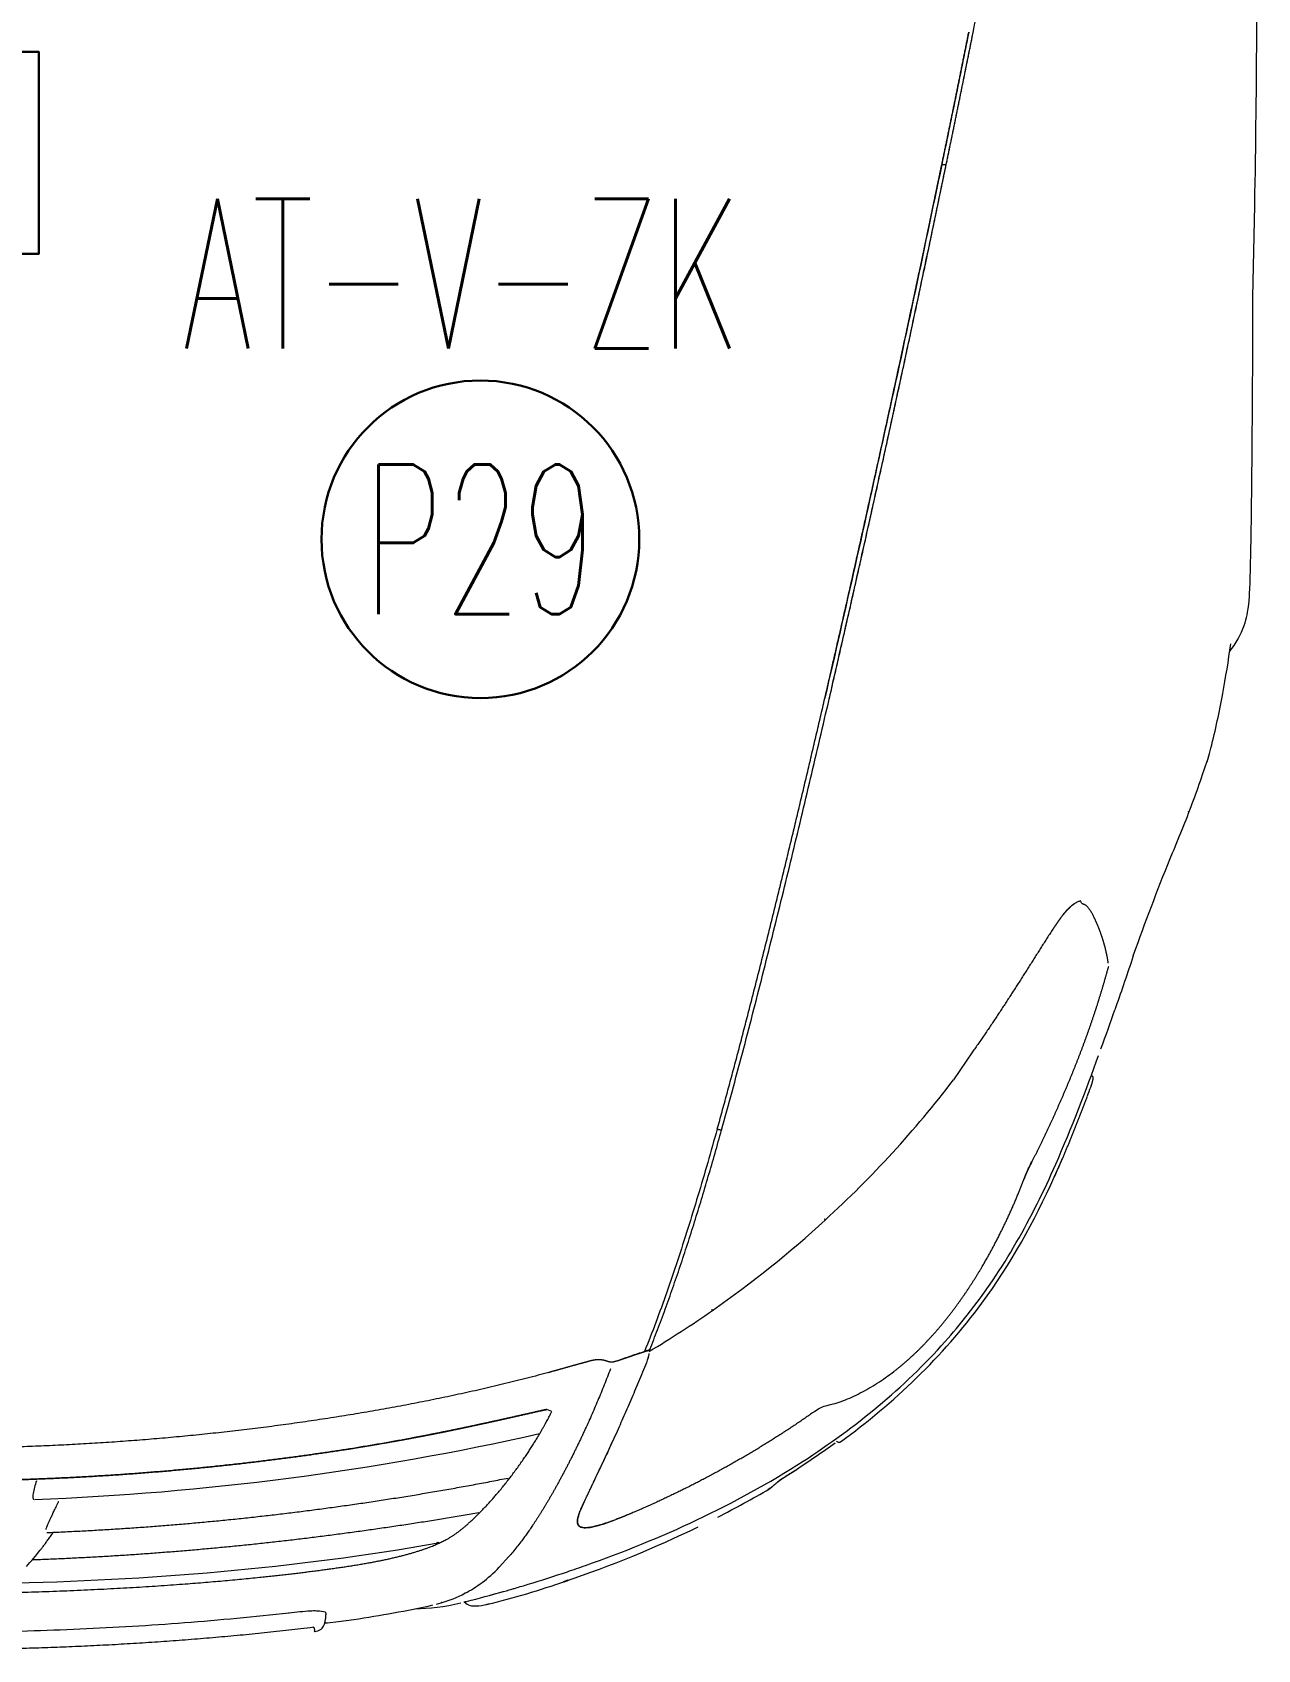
# Model space of a CAD drawing. Extents: x -1439 to 34962, y -872 to 8330.
# Drawn here: x 5865.9 to 5947.7, y 3295.9 to 3403.9 of the extents above; entities that cross this region are included whole.
import ezdxf
from ezdxf.enums import TextEntityAlignment as Align

# ---------------------------------------------------------------- set-up
doc = ezdxf.new("R2010")
doc.units = 0
doc.layers.get('0').update_dxf_attribs({"color": 9, "lineweight": 9})
for name, color, linetype, lineweight in [('04', 9, 'Continuous', 9), ('E-KABLO', 7, 'Continuous', 30), ('E-KUVVET', 7, 'Continuous', 30), ('E-YAZI', 7, 'Continuous', 30)]:
    doc.layers.add(name, color=color, linetype=linetype, lineweight=lineweight)
doc.styles.add('E-YAZI', font='txttw.shx')

# ---------------------------------------------------------------- blocks, each defined once
blk = doc.blocks.new('p-araba-passat')
for points in [[(0.0398, -0.1061), (0.0398, -0.1061)], [(0.0398, -0.1065), (0.0398, -0.1065)], [(0.04, -0.1099), (0.0399, -0.1099)], [(0.0401, -0.1134), (0.0401, -0.1134)], [(0.0473, -0.2145), (0.0473, -0.2145)], [(0.0479, -0.2211), (0.0479, -0.2211)], [(0.0148, -0.2613), (0.0122, -0.2616)], [(0.0151, -0.2608), (0.0147, -0.2608)], [(0.0151, -0.2608), (0.0149, -0.2608)], [(0.0219, -0.269), (0.0205, -0.2689)], [(0.0245, -0.2689), (0.0246, -0.2691)], [(0.0249, -0.269), (0.0257, -0.2649)], [(0.06, -0.3084), (0.06, -0.3084)], [(0.0304, -0.3432), (0.0312, -0.3463)], [(0.055, -0.385), (0.0621, -0.3914)], [(0.1591, -0.42), (0.1604, -0.4167)], [(0.3993, -0.701), (0.3806, -0.6883)], [(0.37, -0.7777), (0.3713, -0.7783)], [(0.4985, -0.774), (0.5002, -0.7732)], [(0.4294, -0.7967), (0.4275, -0.7961)], [(0.4634, -0.8084), (0.4683, -0.8101)], [(0.5846, -0.8546), (0.5935, -0.8578)], [(0.9039, -0.8883), (0.9649, -0.8895)]]:
    blk.add_lwpolyline(points)
at = {"flags": 128}
for points in [[(0.0178, -0.2704), (0.0187, -0.2777), (0.0201, -0.2879)], [(0.3156, -0.7556), (0.329, -0.7615), (0.3291, -0.7615)], [(0.5954, -0.8584), (0.5987, -0.8593), (0.6022, -0.8602)]]:
    blk.add_lwpolyline(points, dxfattribs=at)
for points, degree in [([(0, 0), (0, -0.0653), (0.0024, -0.1306), (0.0071, -0.1958), (0.0151, -0.2607)], 4), ([(0.1852, -0.4182), (0.1694, -0.36), (0.1574, -0.3007), (0.148, -0.241), (0.1411, -0.181), (0.1365, -0.1207), (0.1343, -0.0603), (0.1343, 0)], 7), ([(0.0376, -0.0294), (0.0384, -0.0909), (0.041, -0.151), (0.0454, -0.2046), (0.0504, -0.2465), (0.0539, -0.2717)], 5), ([(0.1337, -0.2826), (0.128, -0.2458), (0.1229, -0.207), (0.1188, -0.1666), (0.1157, -0.125), (0.1137, -0.0826), (0.1129, -0.04)], 6), ([(0.1129, -0.04), (0.1137, -0.0826), (0.1157, -0.125), (0.1188, -0.1666), (0.1229, -0.207), (0.128, -0.2458), (0.1337, -0.2826)], 6), ([(0.0443, -0.0529), (0.0463, -0.1505), (0.0542, -0.2481), (0.0713, -0.3442)], 3), ([(0.0554, -0.0693), (0.059, -0.0724), (0.0627, -0.0755), (0.0664, -0.0784)], 3), ([(0.0601, -0.0733), (0.0616, -0.1161), (0.0642, -0.1589), (0.0677, -0.2016), (0.0723, -0.2443), (0.0778, -0.2868), (0.0843, -0.3292), (0.0915, -0.3714)], 7), ([(0.1003, -0.0746), (0.1047, -0.1881), (0.1192, -0.3011), (0.1443, -0.4118)], 3), ([(0.0782, -0.0828), (0.08, -0.1272), (0.0829, -0.1714), (0.087, -0.2156), (0.0922, -0.2597), (0.0986, -0.3036), (0.106, -0.3474), (0.1146, -0.3909)], 7), ([(0.0398, -0.1056), (0.0398, -0.1056), (0.0398, -0.1056), (0.0398, -0.1056)], 3), ([(0.0398, -0.1056), (0.0398, -0.1056), (0.0398, -0.1056), (0.0398, -0.1056), (0.0398, -0.1056), (0.0398, -0.1056), (0.0398, -0.1056), (0.0398, -0.1056)], 7), ([(0.0398, -0.1061), (0.0398, -0.1061), (0.0398, -0.1061), (0.0398, -0.1061)], 3), ([(0.0398, -0.1061), (0.0398, -0.1061), (0.0398, -0.1061), (0.0398, -0.1061), (0.0398, -0.1061), (0.0398, -0.1061), (0.0398, -0.1061), (0.0398, -0.1061)], 7), ([(0.0398, -0.1065), (0.0398, -0.1065), (0.0398, -0.1065), (0.0398, -0.1065), (0.0398, -0.1065), (0.0398, -0.1065), (0.0398, -0.1065), (0.0398, -0.1065)], 7), ([(0.0399, -0.1099), (0.04, -0.1099), (0.04, -0.1099), (0.04, -0.1099), (0.04, -0.1099), (0.04, -0.1099), (0.04, -0.1099), (0.04, -0.1099)], 7), ([(0.0401, -0.1134), (0.0401, -0.1134), (0.0401, -0.1134), (0.0401, -0.1134), (0.0401, -0.1134), (0.0401, -0.1134), (0.0401, -0.1134), (0.0401, -0.1134)], 7), ([(0.0401, -0.1141), (0.0401, -0.1141), (0.0402, -0.1141), (0.0402, -0.1141)], 3), ([(0.0401, -0.1141), (0.0401, -0.1141), (0.0401, -0.1141), (0.0402, -0.1141), (0.0402, -0.1141), (0.0402, -0.1141), (0.0402, -0.1141), (0.0402, -0.1141)], 7), ([(0.0402, -0.1146), (0.0402, -0.1146), (0.0402, -0.1146), (0.0402, -0.1146)], 3), ([(0.0402, -0.1146), (0.0402, -0.1146), (0.0402, -0.1146), (0.0402, -0.1146), (0.0402, -0.1146), (0.0402, -0.1146), (0.0402, -0.1146), (0.0402, -0.1146)], 7), ([(0.0454, -0.1932), (0.0454, -0.1932), (0.0454, -0.1932)], 2), ([(0.0454, -0.1932), (0.0454, -0.1932), (0.0454, -0.1932)], 2), ([(0.0472, -0.214), (0.0472, -0.214), (0.0472, -0.214), (0.0473, -0.214)], 3), ([(0.0472, -0.214), (0.0472, -0.214), (0.0472, -0.214), (0.0472, -0.214), (0.0472, -0.214), (0.0472, -0.214), (0.0473, -0.214), (0.0473, -0.214)], 7), ([(0.0473, -0.2145), (0.0473, -0.2145), (0.0473, -0.2145), (0.0473, -0.2145)], 3), ([(0.0473, -0.2145), (0.0473, -0.2145), (0.0473, -0.2145), (0.0473, -0.2145), (0.0473, -0.2145), (0.0473, -0.2145), (0.0473, -0.2145), (0.0473, -0.2145)], 7), ([(0.0479, -0.2211), (0.0479, -0.2211), (0.0479, -0.2211), (0.0479, -0.2211), (0.0479, -0.2211), (0.0479, -0.2211), (0.0479, -0.2211), (0.048, -0.2211)], 7), ([(0.048, -0.2216), (0.048, -0.2216), (0.048, -0.2216), (0.048, -0.2216)], 3), ([(0.048, -0.2216), (0.048, -0.2216), (0.048, -0.2216), (0.048, -0.2216), (0.048, -0.2216), (0.048, -0.2216), (0.048, -0.2216), (0.048, -0.2216)], 7), ([(0.0481, -0.2227), (0.0481, -0.2227), (0.0481, -0.2227), (0.0481, -0.2227)], 3), ([(0.0481, -0.2227), (0.0481, -0.2227), (0.0481, -0.2227), (0.0481, -0.2227), (0.0481, -0.2227), (0.0481, -0.2227), (0.0481, -0.2227), (0.0481, -0.2227)], 7), ([(0.0482, -0.2231), (0.0482, -0.2231), (0.0482, -0.2231), (0.0481, -0.2231)], 3), ([(0.0481, -0.2231), (0.0481, -0.2231), (0.0482, -0.2231), (0.0482, -0.2231), (0.0482, -0.2231), (0.0482, -0.2231), (0.0482, -0.2231), (0.0482, -0.2231)], 7), ([(0.0244, -0.2447), (0.0243, -0.2447), (0.0244, -0.2447), (0.0247, -0.2447)], 3), ([(0.0247, -0.2447), (0.0244, -0.2447), (0.0243, -0.2447), (0.0244, -0.2447)], 3), ([(0.0125, -0.2614), (0.0124, -0.2614), (0.0122, -0.2613), (0.012, -0.262)], 3), ([(0.0126, -0.2613), (0.0125, -0.2614), (0.0125, -0.2614), (0.0125, -0.2614)], 3), ([(0.0146, -0.2609), (0.0147, -0.2608), (0.0147, -0.2608), (0.0147, -0.2608)], 3), ([(0.0147, -0.2608), (0.0147, -0.2608), (0.0146, -0.2609), (0.0146, -0.2609)], 3), ([(0.0147, -0.2608), (0.0148, -0.2608), (0.0148, -0.2608), (0.0149, -0.2608), (0.015, -0.2608), (0.0151, -0.2608)], 5), ([(0.0147, -0.2608), (0.0148, -0.2608), (0.0149, -0.2608), (0.0151, -0.2608)], 3), ([(0.0148, -0.2613), (0.0148, -0.2613), (0.0148, -0.2613), (0.0148, -0.2613)], 3), ([(0.0183, -0.2687), (0.018, -0.2691), (0.0178, -0.2696), (0.0178, -0.2703)], 3), ([(0.0249, -0.269), (0.0245, -0.2691), (0.024, -0.2691), (0.0234, -0.2691), (0.0229, -0.2691), (0.0224, -0.269), (0.0219, -0.269)], 6), ([(0.0233, -0.2691), (0.0233, -0.2691), (0.0233, -0.2691), (0.0233, -0.2691), (0.0233, -0.2691), (0.0233, -0.2691)], 5), ([(0.0245, -0.2691), (0.0245, -0.269), (0.0245, -0.269), (0.0245, -0.269), (0.0245, -0.269), (0.0245, -0.2689)], 5), ([(0.0245, -0.2691), (0.0245, -0.269), (0.0245, -0.269), (0.0245, -0.2689)], 3), ([(0.0248, -0.269), (0.0248, -0.269), (0.0248, -0.269), (0.0248, -0.269), (0.0248, -0.269), (0.0248, -0.2689)], 5), ([(0.0248, -0.2689), (0.0248, -0.269), (0.0248, -0.269), (0.0248, -0.269)], 3), ([(0.0539, -0.2717), (0.0568, -0.2931), (0.06, -0.3125), (0.0645, -0.331), (0.0694, -0.3455), (0.0753, -0.3541), (0.0826, -0.3625)], 6), ([(0.0201, -0.2879), (0.0228, -0.3056), (0.026, -0.3234), (0.0298, -0.3407)], 3), ([(0.1337, -0.2826), (0.1349, -0.2901), (0.1361, -0.2975), (0.1374, -0.305), (0.1387, -0.3124), (0.14, -0.3198)], 5), ([(0.0599, -0.3078), (0.0599, -0.3078), (0.0599, -0.3078), (0.0599, -0.3078), (0.0599, -0.3078), (0.0599, -0.3078)], 5), ([(0.0599, -0.3079), (0.0599, -0.3079), (0.0599, -0.3079), (0.0599, -0.3079)], 3), ([(0.06, -0.3084), (0.06, -0.3084), (0.06, -0.3084), (0.06, -0.3084)], 3), ([(0.06, -0.3084), (0.06, -0.3084), (0.06, -0.3084), (0.06, -0.3084), (0.06, -0.3084), (0.06, -0.3084)], 5), ([(0.0636, -0.323), (0.0636, -0.323), (0.0635, -0.323), (0.0635, -0.323), (0.0635, -0.323)], 4), ([(0.1497, -0.3683), (0.1476, -0.3586), (0.1456, -0.3489), (0.1437, -0.3392), (0.1418, -0.3295), (0.14, -0.3198)], 5), ([(0.14, -0.3198), (0.1413, -0.3267), (0.1426, -0.3337), (0.1439, -0.3406), (0.1453, -0.3475), (0.1467, -0.3545), (0.1482, -0.3614), (0.1497, -0.3683)], 7), ([(0.0273, -0.3287), (0.0275, -0.3385), (0.0284, -0.3482), (0.0312, -0.3594)], 3), ([(0.0314, -0.3466), (0.0313, -0.3465), (0.0313, -0.3464), (0.0312, -0.3463), (0.0312, -0.3461), (0.0312, -0.346)], 5), ([(0.0314, -0.3466), (0.0313, -0.3465), (0.0313, -0.3464), (0.0312, -0.3463), (0.0312, -0.3461), (0.0312, -0.346)], 5), ([(0.0312, -0.3463), (0.0328, -0.3516), (0.0348, -0.3568), (0.0376, -0.3621)], 3), ([(0.0318, -0.3616), (0.0295, -0.3642), (0.0289, -0.3669), (0.0292, -0.3696)], 3), ([(0.0318, -0.3614), (0.032, -0.362), (0.0321, -0.3626), (0.0322, -0.3632)], 3), ([(0.0322, -0.3632), (0.0343, -0.3714), (0.0364, -0.3795), (0.0387, -0.3875)], 3), ([(0.0379, -0.3624), (0.0377, -0.3623), (0.0376, -0.3622), (0.0375, -0.362), (0.0375, -0.3618), (0.0374, -0.3616)], 5), ([(0.0379, -0.3624), (0.0377, -0.3623), (0.0376, -0.3622), (0.0375, -0.362), (0.0375, -0.3618), (0.0374, -0.3616)], 5), ([(0.0376, -0.3621), (0.0416, -0.3698), (0.0472, -0.3775), (0.055, -0.385)], 3), ([(0.0826, -0.3625), (0.0906, -0.3717), (0.1051, -0.3865), (0.1248, -0.4012), (0.1448, -0.4125), (0.1524, -0.4166)], 5), ([(0.0292, -0.3696), (0.0293, -0.372), (0.0297, -0.3744), (0.0303, -0.377)], 3), ([(0.0302, -0.3764), (0.0302, -0.3767), (0.0303, -0.3769), (0.0303, -0.3772), (0.0304, -0.3775), (0.0305, -0.3778), (0.0306, -0.3781)], 6), ([(0.0302, -0.3766), (0.0303, -0.3771), (0.0304, -0.3776), (0.0306, -0.3781)], 3), ([(0.0303, -0.3772), (0.0343, -0.3946), (0.0399, -0.4121), (0.0457, -0.4293)], 3), ([(0.1497, -0.3683), (0.151, -0.3746), (0.1524, -0.3809), (0.1538, -0.3871), (0.1552, -0.3934), (0.1566, -0.3997), (0.1581, -0.4061), (0.1595, -0.4124)], 7), ([(0.1595, -0.4124), (0.1575, -0.4035), (0.1555, -0.3947), (0.1535, -0.3859), (0.1516, -0.3771), (0.1497, -0.3683)], 5), ([(0.0547, -0.3842), (0.0547, -0.3842), (0.0547, -0.3842), (0.0547, -0.3842)], 3), ([(0.1462, -0.4419), (0.1291, -0.434), (0.1129, -0.4257), (0.0977, -0.4172), (0.0839, -0.4085), (0.072, -0.3995)], 5), ([(0.1595, -0.4124), (0.1596, -0.413), (0.1598, -0.4136), (0.1599, -0.4142), (0.1601, -0.4149), (0.1602, -0.4155), (0.1603, -0.4161), (0.1604, -0.4167)], 7), ([(0.1852, -0.4182), (0.1853, -0.4186), (0.1854, -0.4189), (0.1855, -0.4192)], 3), ([(0.1855, -0.4192), (0.1854, -0.4189), (0.1853, -0.4186), (0.1852, -0.4182)], 3), ([(0.1923, -0.4438), (0.191, -0.4389), (0.1896, -0.434), (0.1882, -0.429), (0.1868, -0.4241), (0.1855, -0.4192)], 5), ([(0.0452, -0.4278), (0.0455, -0.4287), (0.0457, -0.4295), (0.046, -0.4303), (0.0464, -0.4311)], 4), ([(0.0464, -0.4311), (0.0461, -0.4304), (0.0458, -0.4296), (0.0455, -0.4288), (0.0453, -0.428)], 4), ([(0.0457, -0.4293), (0.056, -0.4595), (0.068, -0.4891), (0.082, -0.5178)], 3), ([(0.0915, -0.4743), (0.0858, -0.4606), (0.081, -0.4484), (0.079, -0.4395), (0.0798, -0.4353), (0.0837, -0.4352), (0.0904, -0.4378), (0.0979, -0.4413)], 7), ([(0.1458, -0.4637), (0.1385, -0.4604), (0.1312, -0.457), (0.1242, -0.4537), (0.1173, -0.4504), (0.1106, -0.4472), (0.1041, -0.4441), (0.0979, -0.4413)], 7), ([(0.1928, -0.4565), (0.1935, -0.4543), (0.1941, -0.4515), (0.1936, -0.4486), (0.193, -0.4461), (0.1923, -0.4438)], 5), ([(0.1928, -0.4634), (0.1922, -0.4617), (0.1918, -0.4602), (0.1918, -0.4594), (0.1922, -0.4583), (0.1928, -0.4565)], 5), ([(0.1928, -0.4634), (0.1941, -0.4672), (0.1954, -0.4709), (0.1967, -0.4746), (0.1979, -0.4783), (0.1991, -0.482)], 5), ([(0.1592, -0.5957), (0.143, -0.5729), (0.1282, -0.5491), (0.1147, -0.5247), (0.1024, -0.4999), (0.0915, -0.4743)], 5), ([(0.1949, -0.4845), (0.1958, -0.4848), (0.1969, -0.4851), (0.1979, -0.4851)], 3), ([(0.1949, -0.4845), (0.1958, -0.4848), (0.1969, -0.4851), (0.1979, -0.4851)], 3), ([(0.2004, -0.4855), (0.1998, -0.4846), (0.1996, -0.4837), (0.1995, -0.4829), (0.1991, -0.482)], 4), ([(0.1991, -0.482), (0.1994, -0.4827), (0.1996, -0.4834), (0.1997, -0.4841), (0.1999, -0.4848), (0.2004, -0.4855)], 5), ([(0.1992, -0.4852), (0.2079, -0.4995), (0.217, -0.5136), (0.2266, -0.5274)], 3), ([(0.2272, -0.5268), (0.2267, -0.5272), (0.2265, -0.5274), (0.2265, -0.5275), (0.2268, -0.5274), (0.2273, -0.5271)], 5), ([(0.2266, -0.5274), (0.245, -0.5537), (0.2652, -0.5789), (0.287, -0.6027)], 3), ([(0.0885, -0.5309), (0.0945, -0.5426), (0.1008, -0.5541), (0.1074, -0.5654)], 3), ([(0.3478, -0.5306), (0.3477, -0.5311), (0.3475, -0.5317), (0.3474, -0.5323), (0.3473, -0.5329), (0.3471, -0.5335)], 5), ([(0.3478, -0.5306), (0.3476, -0.5313), (0.3475, -0.532), (0.3473, -0.5327), (0.3471, -0.5335)], 4), ([(0.3478, -0.5306), (0.3946, -0.5436), (0.4423, -0.556), (0.4903, -0.568), (0.5386, -0.5797), (0.587, -0.5911), (0.6356, -0.6024)], 6), ([(0.1073, -0.5651), (0.1072, -0.5648), (0.107, -0.5646), (0.1069, -0.5644)], 3), ([(0.1071, -0.5647), (0.1071, -0.5647), (0.1071, -0.5648), (0.1072, -0.5649), (0.1072, -0.565), (0.1073, -0.5651)], 5), ([(0.1073, -0.5651), (0.1074, -0.5652), (0.1075, -0.5654), (0.1076, -0.5655), (0.1077, -0.5657), (0.1078, -0.5658)], 5), ([(0.1078, -0.5658), (0.1077, -0.5657), (0.1076, -0.5655), (0.1075, -0.5654), (0.1074, -0.5652), (0.1073, -0.5651)], 5), ([(0.1073, -0.5651), (0.1076, -0.5656), (0.1079, -0.5662), (0.1085, -0.5669), (0.1093, -0.5678), (0.1102, -0.5687), (0.1111, -0.5698), (0.112, -0.571)], 7), ([(0.1073, -0.5651), (0.1073, -0.5651), (0.1073, -0.5651), (0.1073, -0.5651)], 3), ([(0.112, -0.571), (0.1128, -0.572), (0.1136, -0.573), (0.1143, -0.5741), (0.115, -0.5752), (0.1157, -0.5763)], 5), ([(0.1202, -0.5834), (0.1187, -0.581), (0.1172, -0.5787), (0.1157, -0.5763)], 3), ([(0.1157, -0.5763), (0.1166, -0.5777), (0.1175, -0.5791), (0.1184, -0.5806), (0.1193, -0.582), (0.1202, -0.5834)], 5), ([(0.2875, -0.6021), (0.287, -0.6025), (0.2869, -0.6028), (0.2869, -0.6028), (0.2872, -0.6026), (0.2876, -0.6022)], 5), ([(0.287, -0.6027), (0.3156, -0.6338), (0.3469, -0.6626), (0.3806, -0.6883)], 3), ([(0.6356, -0.6024), (0.6862, -0.6141), (0.737, -0.6256), (0.7879, -0.6369), (0.8388, -0.6481), (0.8898, -0.6591), (0.9409, -0.6699), (0.9921, -0.6805)], 7), ([(0.1388, -0.6108), (0.1384, -0.6115), (0.1384, -0.6123), (0.1388, -0.6128)], 3), ([(0.1393, -0.6103), (0.1391, -0.6104), (0.1389, -0.6106), (0.1388, -0.6108)], 3), ([(0.635, -0.6053), (0.6858, -0.617), (0.7366, -0.6286), (0.7876, -0.6399), (0.8387, -0.6511), (0.8898, -0.6621), (0.941, -0.6729), (0.9923, -0.6835)], 7), ([(0.3055, -0.6211), (0.3055, -0.6211), (0.3055, -0.6211), (0.3055, -0.6211), (0.3055, -0.6211), (0.3055, -0.6211)], 5), ([(0.3055, -0.6211), (0.3055, -0.6211), (0.3055, -0.6211), (0.3055, -0.6211), (0.3055, -0.6211), (0.3056, -0.6211)], 5), ([(0.1857, -0.6484), (0.1951, -0.6606), (0.206, -0.6719), (0.2177, -0.6821), (0.23, -0.6913), (0.2426, -0.6996), (0.2554, -0.7072)], 6), ([(0.9921, -0.6805), (0.9922, -0.6813), (0.9922, -0.682), (0.9923, -0.6828), (0.9923, -0.6835)], 4), ([(0.9921, -0.6805), (1.0046, -0.6831), (1.0172, -0.6857), (1.0298, -0.6883), (1.0425, -0.6909), (1.0552, -0.6934), (1.0679, -0.696), (1.0806, -0.6985)], 7), ([(0.9923, -0.6835), (1.0047, -0.6861), (1.0173, -0.6886), (1.0298, -0.6912), (1.0424, -0.6938), (1.055, -0.6963), (1.0677, -0.6989), (1.0803, -0.7014)], 7), ([(0.4814, -0.7547), (0.4697, -0.747), (0.4577, -0.7397), (0.4459, -0.7321), (0.434, -0.7246), (0.4223, -0.7169), (0.4106, -0.7091), (0.3993, -0.701)], 7), ([(0.2554, -0.7072), (0.2649, -0.7128), (0.2746, -0.718), (0.2844, -0.7229), (0.2942, -0.7274), (0.3045, -0.7317), (0.314, -0.7352)], 6), ([(0.3258, -0.7406), (0.3234, -0.7394), (0.3207, -0.738), (0.3179, -0.7367), (0.3159, -0.736), (0.314, -0.7352)], 5), ([(0.3258, -0.7406), (0.3331, -0.7444), (0.3404, -0.7481), (0.348, -0.7516), (0.3555, -0.7551), (0.3629, -0.7583)], 5), ([(0.3158, -0.7554), (0.3157, -0.7555), (0.3156, -0.7556), (0.3156, -0.7556)], 3), ([(0.3156, -0.7556), (0.3245, -0.7596), (0.3334, -0.7635), (0.3425, -0.7672), (0.3515, -0.7708), (0.3606, -0.7743), (0.3698, -0.7777)], 6), ([(0.4912, -0.7616), (0.4898, -0.7606), (0.4884, -0.7595), (0.487, -0.7585), (0.4856, -0.7576), (0.4842, -0.7566), (0.4828, -0.7557), (0.4814, -0.7547)], 7), ([(0.3243, -0.7566), (0.3485, -0.7672), (0.374, -0.7769), (0.397, -0.7852)], 3), ([(0.3629, -0.7583), (0.3782, -0.7651), (0.3936, -0.7714), (0.409, -0.7774), (0.4248, -0.7828), (0.4407, -0.7876), (0.4567, -0.792)], 6), ([(0.4983, -0.7691), (0.4976, -0.768), (0.4968, -0.7669), (0.4958, -0.7658), (0.4947, -0.7647), (0.4936, -0.7636), (0.4924, -0.7626), (0.4912, -0.7616)], 7), ([(0.4985, -0.774), (0.4985, -0.7743), (0.4984, -0.7745), (0.4983, -0.7748), (0.4982, -0.7751), (0.4981, -0.7753), (0.498, -0.7756), (0.4979, -0.7758)], 7), ([(0.3712, -0.7782), (0.3735, -0.7791), (0.3753, -0.7798), (0.3773, -0.7804)], 3), ([(0.3759, -0.7799), (0.3759, -0.7799), (0.3759, -0.7799), (0.3759, -0.7799), (0.3759, -0.7799), (0.3759, -0.7799), (0.3759, -0.7799)], 6), ([(0.376, -0.7799), (0.376, -0.7799), (0.376, -0.7799), (0.376, -0.7799)], 3), ([(0.3835, -0.7806), (0.383, -0.7812), (0.3824, -0.7817), (0.3811, -0.7814), (0.3795, -0.781), (0.3782, -0.7806)], 5), ([(0.4014, -0.7868), (0.4105, -0.7901), (0.4187, -0.793), (0.4275, -0.7961)], 3), ([(0.4587, -0.7917), (0.4632, -0.791), (0.4677, -0.7901), (0.4723, -0.7889), (0.4768, -0.7875), (0.4813, -0.7858), (0.4858, -0.7839), (0.4902, -0.7817)], 7), ([(0.4902, -0.7817), (0.4904, -0.7816), (0.4905, -0.7815), (0.4907, -0.7814)], 3), ([(0.4907, -0.7814), (0.4905, -0.7815), (0.4904, -0.7816), (0.4902, -0.7817)], 3), ([(0.4634, -0.8084), (0.452, -0.8045), (0.4407, -0.8007), (0.4294, -0.7967)], 3), ([(0.4633, -0.8083), (0.4633, -0.8084), (0.4633, -0.8084), (0.4634, -0.8084)], 3), ([(0.4633, -0.8083), (0.4633, -0.8083), (0.4633, -0.8084), (0.4633, -0.8084), (0.4633, -0.8084), (0.4634, -0.8084)], 5), ([(0.5501, -0.8419), (0.5618, -0.8466), (0.5733, -0.8508), (0.5846, -0.8546)], 3), ([(0.5598, -0.8452), (0.5599, -0.8453), (0.5599, -0.8453), (0.5599, -0.8453), (0.56, -0.8454), (0.56, -0.8454)], 5), ([(0.5598, -0.8452), (0.5599, -0.8453), (0.5599, -0.8453), (0.5599, -0.8453), (0.56, -0.8454), (0.56, -0.8454)], 5), ([(0.5935, -0.8578), (0.5934, -0.8577), (0.5934, -0.8577), (0.5933, -0.8576), (0.5932, -0.8575), (0.5932, -0.8574)], 5), ([(0.5933, -0.8576), (0.5933, -0.8577), (0.5934, -0.8577), (0.5934, -0.8577), (0.5935, -0.8578), (0.5935, -0.8578)], 5), ([(0.5935, -0.8578), (0.5942, -0.858), (0.5948, -0.8582), (0.5954, -0.8584), (0.596, -0.8585), (0.5967, -0.8587)], 5), ([(0.5935, -0.8578), (0.5942, -0.858), (0.5948, -0.8582), (0.5954, -0.8584), (0.596, -0.8585), (0.5967, -0.8587)], 5), ([(0.6023, -0.8602), (0.6144, -0.8633), (0.6265, -0.8659), (0.6387, -0.8681)], 3), ([(0.6387, -0.8681), (0.6494, -0.8701), (0.6607, -0.8719), (0.672, -0.8735)], 3), ([(0.9649, -0.8895), (1.0463, -0.8909), (1.1281, -0.8914), (1.1947, -0.8908)], 3), ([(0.9649, -0.8895), (0.9649, -0.8895), (0.9649, -0.8896), (0.9649, -0.8896), (0.9649, -0.8896)], 4), ([(0.9649, -0.8895), (0.9649, -0.8896), (0.9649, -0.8896), (0.9649, -0.8896)], 3)]:
    blk.add_open_spline(points, degree=degree)
for points, degree, knots in [([(0.0244, -0.2447), (0.0231, -0.2331), (0.0207, -0.2099), (0.0177, -0.1749), (0.0153, -0.14), (0.0135, -0.105), (0.0122, -0.07), (0.0114, -0.035), (0.0113, -0.0117), (0.0113, 0)], 3, [0, 0, 0, 0, 0.142857, 0.285716, 0.428572, 0.571428, 0.714286, 0.857143, 1, 1, 1, 1]), ([(0.1127, -0.0759), (0.1098, -0.075), (0.1064, -0.074), (0.1025, -0.0735), (0.1011, -0.0735), (0.1005, -0.0739), (0.1004, -0.0742), (0.1004, -0.0743)], 3, [0, 0, 0, 0, 0.629906, 0.769554, 0.908255, 0.954159, 1, 1, 1, 1]), ([(0.0644, -0.0767), (0.0648, -0.0771), (0.0657, -0.0778), (0.0672, -0.0791), (0.069, -0.0805), (0.071, -0.082), (0.0733, -0.0836), (0.0757, -0.0854), (0.0774, -0.0866), (0.0783, -0.0872)], 3, [0, 0, 0, 0, 0.0971, 0.210163, 0.343668, 0.490565, 0.648748, 0.815893, 1, 1, 1, 1]), ([(0.0802, -0.0825), (0.0803, -0.0825), (0.0805, -0.0824), (0.0814, -0.0827), (0.0825, -0.0831), (0.084, -0.0837), (0.0857, -0.0845), (0.0876, -0.0854), (0.0898, -0.0864), (0.0924, -0.0876), (0.0953, -0.0891), (0.0976, -0.0901), (0.0989, -0.0907), (0.099, -0.0908)], 3, [0, 0, 0, 0, 0.039438, 0.090358, 0.153748, 0.230034, 0.318741, 0.419315, 0.53112, 0.653483, 0.811857, 0.982329, 1, 1, 1, 1]), ([(0.0257, -0.2649), (0.0257, -0.2643), (0.0258, -0.263), (0.0258, -0.261), (0.0256, -0.2573), (0.0252, -0.2518), (0.0247, -0.247), (0.0244, -0.2447)], 3, [0, 0, 0, 0, 0.108559, 0.217149, 0.325774, 0.662592, 1, 1, 1, 1]), ([(0.012, -0.2619), (0.0126, -0.2648), (0.0157, -0.2683), (0.0173, -0.2686), (0.0205, -0.2689)], 3, [0, 0, 0, 0, 0.310999, 1, 1, 1, 1]), ([(0.0147, -0.2608), (0.0148, -0.2608), (0.0149, -0.2608), (0.015, -0.2608), (0.0151, -0.2608)], 3, [0, 0, 0, 0, 0.872199, 1, 1, 1, 1]), ([(0.0148, -0.2613), (0.0148, -0.2613), (0.0148, -0.2613), (0.0148, -0.2613), (0.0148, -0.2613), (0.0148, -0.2613), (0.0148, -0.2613), (0.0148, -0.2613), (0.0148, -0.2613), (0.0148, -0.2613), (0.0148, -0.2613), (0.0148, -0.2613), (0.0148, -0.2613), (0.0148, -0.2613), (0.0148, -0.2613)], 7, [0, 0, 0, 0, 0, 0, 0, 0, 1, 1, 1, 1, 1, 1, 1, 1.000001, 1.000001, 1.000001, 1.000001, 1.000001, 1.000001, 1.000001, 1.000001]), ([(0.14, -0.3198), (0.1389, -0.3136), (0.1367, -0.3012), (0.1347, -0.2888), (0.1337, -0.2826)], 3, [0, 0, 0, 0, 0.5, 1, 1, 1, 1]), ([(0.0715, -0.3446), (0.0714, -0.3443), (0.0712, -0.344), (0.0715, -0.3435), (0.0717, -0.3433), (0.0718, -0.3433)], 3, [0, 0, 0, 0, 0.615538, 0.834179, 1, 1, 1, 1]), ([(0.0718, -0.3433), (0.0717, -0.3434), (0.0714, -0.3435), (0.0712, -0.344), (0.0714, -0.3444), (0.0715, -0.3446)], 3, [0, 0, 0, 0, 0.228224, 0.454785, 1, 1, 1, 1]), ([(0.0305, -0.3741), (0.0305, -0.3741), (0.0305, -0.3741), (0.0305, -0.3741), (0.0305, -0.3741), (0.0305, -0.3741), (0.0305, -0.3741)], 3, [0, 0, 0, 0, 1, 1, 1, 1, 1, 1, 1]), ([(0.0365, -0.3796), (0.0376, -0.3836), (0.0392, -0.3893), (0.0417, -0.3979), (0.0454, -0.4102), (0.0504, -0.4259), (0.0722, -0.4889), (0.1135, -0.5801), (0.1797, -0.6611), (0.2474, -0.718), (0.2885, -0.7409), (0.3243, -0.7566)], 3, [0, 0, 0, 0, 0.031056, 0.036146, 0.054541, 0.110865, 0.137189, 0.46648, 0.71732, 0.763476, 1, 1, 1, 1]), ([(0.072, -0.3995), (0.0697, -0.3977), (0.0663, -0.395), (0.0631, -0.3923), (0.0621, -0.3914)], 3, [0, 0, 0, 0, 0.680698, 1, 1, 1, 1]), ([(0.0667, -0.3953), (0.0667, -0.3953), (0.0667, -0.3953), (0.0667, -0.3953), (0.0667, -0.3953), (0.0667, -0.3953), (0.0667, -0.3953)], 3, [0, 0, 0, 0, 1, 1, 1, 1.000001, 1.000001, 1.000001, 1.000001]), ([(0.0679, -0.3963), (0.0679, -0.3963), (0.0679, -0.3963), (0.0679, -0.3963), (0.0679, -0.3963), (0.0679, -0.3963), (0.0679, -0.3963), (0.0679, -0.3963), (0.0679, -0.3963), (0.0679, -0.3963), (0.0679, -0.3963)], 5, [0, 0, 0, 0, 0, 0, 1, 1, 1, 1, 1, 1, 1, 1, 1, 1, 1]), ([(0.0679, -0.3963), (0.0679, -0.3963), (0.0679, -0.3963), (0.0679, -0.3963), (0.0679, -0.3963), (0.0679, -0.3963), (0.0679, -0.3963), (0.0679, -0.3963), (0.0679, -0.3963), (0.0679, -0.3963), (0.0679, -0.3963), (0.0679, -0.3963), (0.0679, -0.3963), (0.0679, -0.3963), (0.0679, -0.3963)], 7, [0, 0, 0, 0, 0, 0, 0, 0, 1, 1, 1, 1, 1, 1, 1, 1, 1, 1, 1, 1, 1, 1, 1]), ([(0.1524, -0.4166), (0.1533, -0.4172), (0.1553, -0.4182), (0.1575, -0.4193), (0.1588, -0.4199), (0.1591, -0.42)], 3, [0, 0, 0, 0, 0.434147, 0.888856, 1, 1, 1, 1]), ([(0.1604, -0.4167), (0.1603, -0.416), (0.16, -0.4145), (0.1597, -0.4131), (0.1595, -0.4124)], 3, [0, 0, 0, 0, 0.493295, 1, 1, 1, 1]), ([(0.1923, -0.4438), (0.1912, -0.4397), (0.1889, -0.4315), (0.1866, -0.4233), (0.1855, -0.4192)], 3, [0, 0, 0, 0, 0.500004, 1, 1, 1, 1]), ([(0.1076, -0.4223), (0.1076, -0.4223), (0.1076, -0.4223), (0.1076, -0.4223), (0.1076, -0.4223), (0.1076, -0.4223), (0.1076, -0.4223)], 3, [0, 0, 0, 0, 1, 1, 1, 1, 1, 1, 1]), ([(0.0979, -0.4413), (0.0958, -0.4403), (0.0919, -0.4386), (0.087, -0.4371), (0.0833, -0.4372), (0.0812, -0.44), (0.0815, -0.446), (0.0836, -0.4539), (0.0871, -0.4636), (0.09, -0.4705), (0.0915, -0.4743)], 3, [0, 0, 0, 0, 0.156637, 0.293339, 0.402911, 0.490444, 0.578017, 0.689134, 0.831372, 1, 1, 1, 1]), ([(0.0901, -0.4381), (0.0901, -0.4381), (0.0901, -0.4381), (0.0901, -0.4381), (0.0901, -0.4381), (0.0901, -0.4381), (0.0901, -0.4381), (0.0901, -0.4381), (0.0901, -0.4381), (0.0901, -0.4381), (0.0901, -0.4381), (0.0901, -0.4381), (0.0901, -0.4381), (0.0901, -0.4381), (0.0901, -0.4381)], 7, [0, 0, 0, 0, 0, 0, 0, 0, 1, 1, 1, 1, 1, 1, 1, 1, 1, 1, 1, 1, 1, 1, 1]), ([(0.1458, -0.4637), (0.1416, -0.4617), (0.133, -0.4579), (0.1208, -0.4521), (0.1089, -0.4464), (0.1016, -0.443), (0.0979, -0.4413)], 3, [0, 0, 0, 0, 0.248952, 0.498335, 0.748548, 1, 1, 1, 1]), ([(0.1876, -0.4593), (0.184, -0.4579), (0.1768, -0.4551), (0.1663, -0.4508), (0.1561, -0.4464), (0.1495, -0.4434), (0.1462, -0.4419)], 3, [0, 0, 0, 0, 0.249988, 0.499976, 0.749971, 1, 1, 1, 1]), ([(0.1928, -0.4565), (0.193, -0.4555), (0.1936, -0.4535), (0.1937, -0.4501), (0.1932, -0.4469), (0.1926, -0.4448), (0.1923, -0.4438)], 3, [0, 0, 0, 0, 0.253723, 0.5144, 0.766492, 1, 1, 1, 1]), ([(0.1949, -0.4845), (0.1906, -0.4828), (0.182, -0.4793), (0.1696, -0.4741), (0.1575, -0.4689), (0.1497, -0.4654), (0.1458, -0.4637)], 3, [0, 0, 0, 0, 0.250288, 0.500251, 0.750112, 1, 1, 1, 1]), ([(0.1991, -0.482), (0.1981, -0.4789), (0.1961, -0.4728), (0.1939, -0.4666), (0.1928, -0.4634)], 3, [0, 0, 0, 0, 0.499697, 1, 1, 1, 1]), ([(0.3478, -0.5306), (0.3403, -0.5284), (0.3253, -0.5242), (0.3031, -0.5177), (0.2812, -0.5109), (0.2597, -0.504), (0.2388, -0.4969), (0.2184, -0.4896), (0.2056, -0.4845), (0.1991, -0.482)], 3, [0, 0, 0, 0, 0.142962, 0.285891, 0.428784, 0.571637, 0.714451, 0.85723, 1, 1, 1, 1]), ([(0.2004, -0.4855), (0.2048, -0.4872), (0.2136, -0.4908), (0.2275, -0.4959), (0.2416, -0.5009), (0.256, -0.5058), (0.2708, -0.5107), (0.2857, -0.5154), (0.3008, -0.5201), (0.3162, -0.5246), (0.3316, -0.5291), (0.342, -0.532), (0.3471, -0.5335)], 3, [0, 0, 0, 0, 0.09999, 0.199951, 0.299934, 0.39995, 0.499986, 0.600017, 0.70003, 0.800021, 0.900005, 1, 1, 1, 1]), ([(0.3471, -0.5335), (0.3557, -0.5358), (0.3727, -0.5405), (0.3985, -0.5474), (0.4245, -0.5542), (0.4506, -0.5609), (0.4767, -0.5674), (0.503, -0.5739), (0.5293, -0.5803), (0.5557, -0.5867), (0.5821, -0.5929), (0.6085, -0.5991), (0.6262, -0.6032), (0.635, -0.6053)], 3, [0, 0, 0, 0, 0.090907, 0.181816, 0.272725, 0.363634, 0.454543, 0.545452, 0.636362, 0.727271, 0.81818, 0.90909, 1, 1, 1, 1]), ([(0.1157, -0.5763), (0.1151, -0.5754), (0.114, -0.5735), (0.1127, -0.5718), (0.112, -0.571)], 3, [0, 0, 0, 0, 0.500757, 1, 1, 1, 1]), ([(0.1379, -0.6094), (0.1349, -0.6052), (0.1288, -0.5966), (0.1231, -0.5878), (0.1202, -0.5834)], 3, [0, 0, 0, 0, 0.499973, 1, 1, 1, 1]), ([(0.1592, -0.5957), (0.1602, -0.5971), (0.1621, -0.5999), (0.1628, -0.6026), (0.1631, -0.6039)], 3, [0, 0, 0, 0, 0.510982, 1, 1, 1, 1]), ([(0.1631, -0.6039), (0.1636, -0.6056), (0.1644, -0.6092), (0.1663, -0.6148), (0.1686, -0.6204), (0.1714, -0.6261), (0.1745, -0.6318), (0.1779, -0.6374), (0.1817, -0.643), (0.1844, -0.6466), (0.1857, -0.6484)], 3, [0, 0, 0, 0, 0.125021, 0.250003, 0.374973, 0.49995, 0.624948, 0.749968, 0.874999, 1, 1, 1, 1]), ([(0.9921, -0.6805), (0.9623, -0.6742), (0.9026, -0.6618), (0.8134, -0.6424), (0.7243, -0.6227), (0.6652, -0.6092), (0.6356, -0.6024)], 3, [0, 0, 0, 0, 0.249996, 0.50001, 0.750014, 1, 1, 1, 1]), ([(0.1388, -0.6128), (0.1648, -0.6486), (0.2185, -0.7048), (0.2861, -0.7423), (0.3156, -0.7556)], 3, [0, 0, 0, 0, 0.577413, 1, 1, 1, 1]), ([(0.635, -0.6053), (0.6548, -0.6098), (0.6943, -0.6189), (0.7537, -0.6322), (0.8132, -0.6454), (0.8728, -0.6583), (0.9325, -0.671), (0.9723, -0.6793), (0.9923, -0.6835)], 3, [0, 0, 0, 0, 0.166658, 0.333325, 0.499995, 0.66667, 0.833342, 1, 1, 1, 1]), ([(1.0806, -0.6985), (1.0658, -0.6956), (1.0363, -0.6896), (1.0068, -0.6835), (0.9921, -0.6805)], 3, [0, 0, 0, 0, 0.5, 1, 1, 1, 1]), ([(0.9923, -0.6835), (1.0069, -0.6865), (1.0363, -0.6925), (1.0656, -0.6985), (1.0803, -0.7014)], 3, [0, 0, 0, 0, 0.50005, 1, 1, 1, 1]), ([(1.0803, -0.7014), (1.0942, -0.7042), (1.1221, -0.7097), (1.1639, -0.7177), (1.1918, -0.7224), (1.2057, -0.7247)], 3, [0, 0, 0, 0, 0.333467, 0.666817, 1, 1, 1, 1]), ([(0.314, -0.7352), (0.3151, -0.7357), (0.3176, -0.7366), (0.3216, -0.7384), (0.3244, -0.7399), (0.3258, -0.7406)], 3, [0, 0, 0, 0, 0.29853, 0.648623, 1, 1, 1, 1]), ([(0.4983, -0.7691), (0.4979, -0.7685), (0.497, -0.7672), (0.4953, -0.7653), (0.4933, -0.7634), (0.4919, -0.7622), (0.4912, -0.7616)], 3, [0, 0, 0, 0, 0.255303, 0.507877, 0.756305, 1, 1, 1, 1]), ([(0.4979, -0.7758), (0.4975, -0.7764), (0.4966, -0.7776), (0.4948, -0.779), (0.4928, -0.7803), (0.4914, -0.7811), (0.4907, -0.7814)], 3, [0, 0, 0, 0, 0.249922, 0.49992, 0.749952, 1, 1, 1, 1]), ([(0.4985, -0.774), (0.4984, -0.7743), (0.4983, -0.775), (0.498, -0.7755), (0.4979, -0.7758)], 3, [0, 0, 0, 0, 0.499708, 1, 1, 1, 1]), ([(0.5002, -0.7732), (0.5, -0.7726), (0.4997, -0.7713), (0.4988, -0.7698), (0.4983, -0.7691)], 3, [0, 0, 0, 0, 0.50004, 1, 1, 1, 1]), ([(0.3782, -0.7806), (0.3779, -0.7806), (0.3774, -0.7805), (0.3769, -0.7803), (0.3767, -0.7802)], 3, [0, 0, 0, 0, 0.639032, 1, 1, 1, 1]), ([(0.4683, -0.8101), (0.49, -0.8178), (0.5171, -0.8282), (0.5444, -0.8396), (0.5501, -0.8419)], 3, [0, 0, 0, 0, 0.780381, 1, 1, 1, 1]), ([(0.6667, -0.8727), (0.6721, -0.877), (0.6849, -0.8836), (0.6985, -0.8856), (0.7073, -0.8862), (0.7319, -0.887), (0.7993, -0.8878), (0.8647, -0.8882), (0.9039, -0.8883)], 3, [0, 0, 0, 0, 0.055066, 0.1081, 0.166336, 0.422635, 0.673181, 1, 1, 1, 1])]:
    blk.add_open_spline(points, degree=degree, knots=knots)
blk = doc.blocks.new('E-YER DOSEME BUATI')
at = {"layer": 'E-KUVVET', "color": 6}
blk.add_lwpolyline([(-7.75, 6.75), (7.75, 6.75), (7.75, -6.75), (-7.75, -6.75)], close=True, dxfattribs=at)
blk.add_circle((0, 0), 6.5, dxfattribs=at)

msp = doc.modelspace()

# ---------------------------------------------------------------- linework, layer by layer
at = {"layer": 'E-KABLO', "color": 7, "linetype": 'Continuous'}
msp.add_circle((5895.82, 3370.06), 10.61, dxfattribs=at)

# ---------------------------------------------------------------- block references
at = {"layer": '04', "xscale": 100, "yscale": 100, "zscale": 100, "rotation": 90}
msp.add_blockref('p-araba-passat', (5858.58, 3295.88), dxfattribs=at)
at = {"layer": 'E-KUVVET'}
msp.add_blockref('E-YER DOSEME BUATI', (5858.58, 3395.88), dxfattribs=at)

# ---------------------------------------------------------------- texts
at = {"layer": 'E-KABLO', "color": 3, "linetype": 'Continuous', "style": 'E-YAZI', "width": 0.6}
msp.add_text('P29', height=10, dxfattribs=at).set_placement((5895.82, 3370.06), align=Align.MIDDLE_CENTER)
at = {"layer": 'E-YAZI', "color": 3, "style": 'E-YAZI', "width": 0.6}
msp.add_text('AT-V-ZK', height=10, dxfattribs=at).set_placement((5875.94, 3382.81, 0))

doc.saveas('drawing.dxf')
